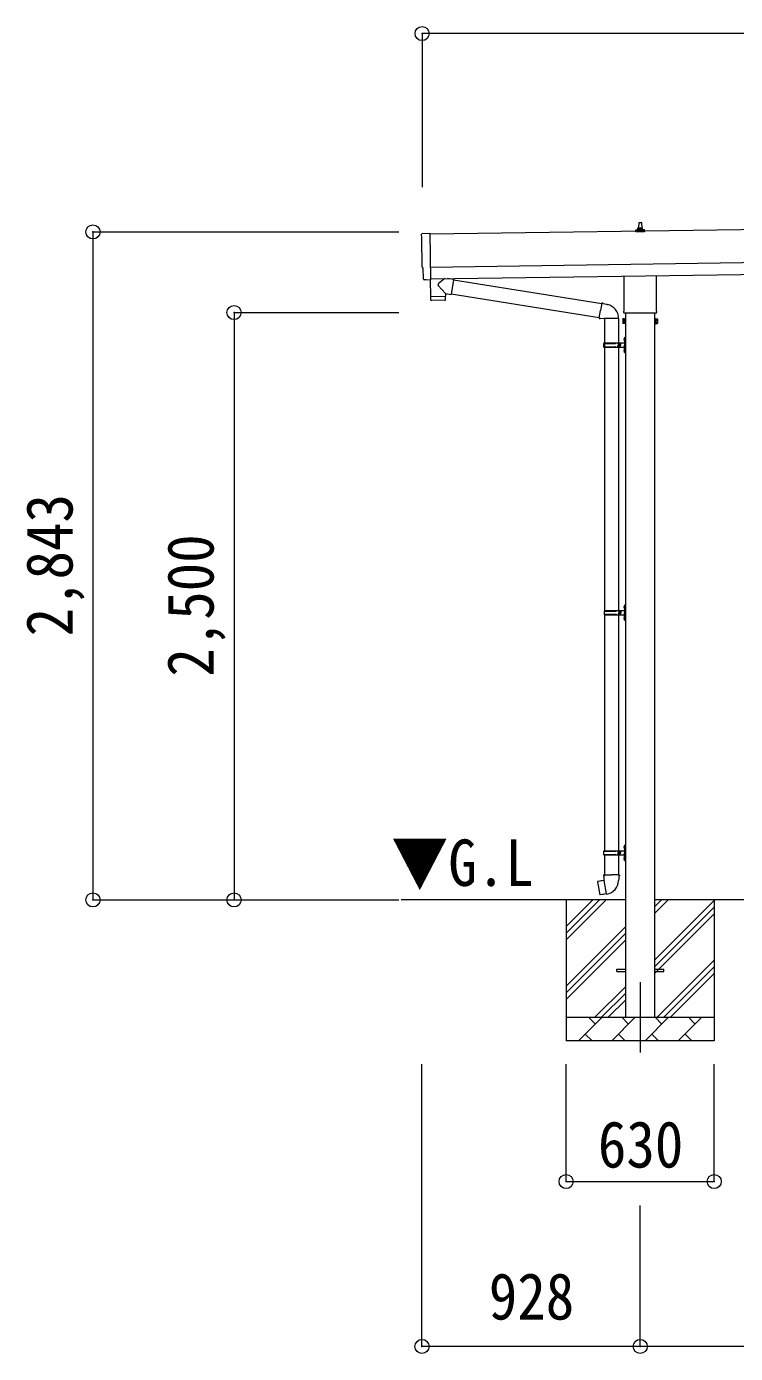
# Model space of a CAD drawing. Units: millimetres at full size, sheet at 1:60. Extents: x -16864 to 16864, y -11640 to 11640.
# Drawn here: x -865 to 2151, y -8642 to -2993 of the extents above; entities that cross this region are included whole.
import ezdxf
from ezdxf.enums import TextEntityAlignment as Align

# ---------------------------------------------------------------- set-up
doc = ezdxf.new("R2010")
doc.units = ezdxf.units.MM
doc.header["$LTSCALE"] = 60
doc.header["$PDMODE"] = 32
doc.header["$PDSIZE"] = 60
doc.linetypes.add('CHAIN1', pattern=[8, 5, -1, 1, -1])
for name, color, linetype, lineweight in [('0-1_Defpoints', 7, 'CHAIN1', 9), ('0-2_TEXT1', 4, 'Continuous', 9), ('0-3_SHAPE', 7, 'Continuous', 9), ('0-7_PARTS2', 7, 'Continuous', 9), ('0-8_TABLE1', 6, 'Continuous', 9), ('0-9_DIM1', 7, 'Continuous', 9)]:
    doc.layers.add(name, color=color, linetype=linetype, lineweight=lineweight)
doc.styles.add('ＭＳ ゴシック', font='')
doc.styles.get('ＭＳ ゴシック').set_extended_font_data('MS Gothic')

msp = doc.modelspace()

# ---------------------------------------------------------------- linework, layer by layer
at = {"layer": '0-1_Defpoints'}
msp.add_line((1745.59, -7060.72), (1745.59, -7409.72), dxfattribs=at)
at = {"layer": '0-2_TEXT1'}
for p, q in [((6385.66, -3798.03), (850.19, -3877.11)), ((1739.9, -3851.46), (1740.62, -3827.94)), ((1741.62, -3826.96), (1750.17, -3826.96)), ((1751.17, -3827.94), (1751.9, -3851.46)), ((1727.65, -3866.96), (1727.65, -3859.25)), ((1764.15, -3866.96), (1727.65, -3866.96)), ((1728.03, -3858.46), (1763.76, -3858.46)), ((1728.41, -3858.28), (1735.13, -3856.65)), ((1735.51, -3856.46), (1756.28, -3856.46)), ((1735.9, -3855.68), (1735.9, -3851.46)), ((1736.9, -3851.46), (1754.9, -3851.46)), ((1755.9, -3855.68), (1755.9, -3851.46)), ((1763.38, -3858.28), (1756.66, -3856.65)), ((1764.15, -3866.96), (1764.15, -3859.25)), ((852.19, -4017.09), (6387.66, -3938.01)), ((852.91, -4067.09), (6388.37, -3988.01)), ((1677.29, -4200.95), (1677.29, -4055.31)), ((1813.89, -4053.36), (1813.89, -4200.95)), ((833.33, -4071.14), (826.41, -4070.87)), ((1675.59, -4209.72), (1675.59, -4204.22)), ((1813.53, -4213.22), (1677.65, -4213.22)), ((1683.09, -4213.22), (1683.09, -7210.72)), ((1808.09, -7210.72), (1808.09, -4213.22)), ((1815.59, -4204.22), (1815.59, -4209.72)), ((1671.59, -4239.22), (1672.35, -4237.91)), ((1671.59, -4239.22), (1671.59, -4256.22)), ((1671.59, -4256.22), (1672.35, -4257.54)), ((1678.59, -4242.82), (1672.35, -4242.82)), ((1678.59, -4252.63), (1672.35, -4252.63)), ((1678.59, -4257.54), (1672.35, -4257.54)), ((1681.09, -4256.92), (1678.59, -4256.92)), ((1810.09, -4256.92), (1812.59, -4256.92)), ((1812.59, -4242.82), (1818.83, -4242.82)), ((1812.59, -4252.63), (1818.83, -4252.63)), ((1812.59, -4257.54), (1818.83, -4257.54)), ((1819.59, -4239.22), (1818.83, -4237.91)), ((1819.59, -4256.22), (1818.83, -4257.54)), ((1819.59, -4239.22), (1819.59, -4256.22)), ((1645.59, -7006.22), (1683.09, -7006.22)), ((1645.59, -7015.22), (1645.59, -7006.22)), ((1645.59, -7006.22), (1683.09, -7006.22)), ((1645.59, -7015.22), (1645.59, -7006.22)), ((1645.59, -7015.22), (1683.09, -7015.22)), ((1645.59, -7015.22), (1683.09, -7015.22)), ((1808.09, -7006.22), (1845.59, -7006.22)), ((1808.09, -7006.22), (1845.59, -7006.22)), ((1808.09, -7015.22), (1845.59, -7015.22)), ((1808.09, -7015.22), (1845.59, -7015.22)), ((1845.59, -7015.22), (1845.59, -7006.22)), ((1845.59, -7015.22), (1845.59, -7006.22))]:
    msp.add_line(p, q, dxfattribs=at)
for points in [[(818.57, -3874.12), (850.12, -3872.02), (852.94, -4069.85)], [(823.52, -4067.92), (822.85, -4020.9), (822.25, -4020.91)], [(834.07, -4070.85), (834.72, -4070.21), (852.96, -4070.86)], [(1678.59, -4257.54), (1678.59, -4237.91), (1672.35, -4237.91)], [(1678.59, -4256.92), (1678.59, -4238.52), (1681.09, -4238.52)], [(1812.59, -4256.92), (1812.59, -4238.52), (1810.09, -4238.52)], [(1812.59, -4257.54), (1812.59, -4237.91), (1818.83, -4237.91)]]:
    msp.add_lwpolyline(points, dxfattribs=at)
for points in [[(1681.09, -4258.22), (1681.09, -4237.22), (1683.09, -4237.22), (1683.09, -4258.22)], [(1810.09, -4258.22), (1810.09, -4237.22), (1808.09, -4237.22), (1808.09, -4258.22)]]:
    msp.add_lwpolyline(points, close=True, dxfattribs=at)
for centre, radius, start, end in [((1741.62, -3827.96), 1, 90, 178.60509), ((1750.17, -3827.96), 1, 1.39491, 90), ((1728.65, -3859.25), 1, 103.62699, 180), ((1734.9, -3855.68), 1, 283.62699, 0), ((1739.98, -3852.1), 4.13, 90, 171.17633), ((1736.9, -3852.46), 1, 90, 180), ((1749.23, -3851.46), 4.83, 133.60282, 180), ((1742.56, -3851.46), 4.83, 0, 46.39718), ((1751.81, -3852.1), 4.13, 8.82367, 90), ((1754.9, -3852.46), 1, 0, 90), ((1756.9, -3855.68), 1, 180, 256.37301), ((1763.15, -3859.25), 1, 0, 76.37301), ((1679.59, -4204.22), 4, 125.09963, 180), ((1679.59, -4209.72), 4, 180, 194.47751), ((1679.59, -4209.72), 4, 194.47751, 241.04498), ((1811.59, -4209.72), 4, 298.95502, 345.52249), ((1811.59, -4204.22), 4, 0, 54.90037), ((1811.59, -4209.72), 4, 345.52249, 0), ((1675.93, -4240.36), 4.34, 145.61575, 214.38425), ((1687.83, -4247.72), 16.24, 162.41205, 197.58795), ((1675.93, -4255.08), 4.34, 145.61575, 214.38425), ((1815.24, -4240.36), 4.34, 325.61575, 34.38425), ((1803.35, -4247.72), 16.24, 342.41205, 17.58795), ((1815.24, -4255.08), 4.34, 325.61575, 34.38425)]:
    msp.add_arc(centre, radius, start, end, dxfattribs=at)
for centre, major_axis, ratio, start_param, end_param in [((818.77, -3877.12), (-3, -0.04), 0.99863, 4.7647489, 6.2979817), ((-3945.59, -4015.61), (4762.89, 68.04), 0.99863, 6.2686928, 6.2979817), ((822.19, -4016.51), (-4.41, -0.06), 0.99863, 6.2686928, 7.8539816), ((826.53, -4067.87), (-2.15, -2.1), 0.9974, 5.5252311, 7.0411395), ((833.37, -4070.14), (-0.717, -0.7), 0.9974, 0.7579542, 1.5707963)]:
    msp.add_ellipse(centre, major_axis=major_axis, ratio=ratio, start_param=start_param, end_param=end_param, dxfattribs=at)
at = {"layer": '0-3_SHAPE'}
for p, q in [((1683.09, -6710.72), (729.14, -6710.72)), ((1430.59, -6710.72), (1430.59, -7310.72)), ((1430.59, -6824.21), (1544.07, -6710.72)), ((1430.59, -6852.49), (1572.36, -6710.72)), ((1430.59, -6880.77), (1600.64, -6710.72)), ((3683.09, -6710.72), (1808.09, -6710.72)), ((1808.09, -6739.55), (1836.91, -6710.72)), ((1808.09, -6767.83), (1865.2, -6710.72)), ((1808.09, -6965.82), (2060.59, -6713.32)), ((2060.59, -6710.72), (2060.59, -7310.72)), ((1808.09, -6994.11), (2060.59, -6741.61)), ((1808.09, -7022.39), (2060.59, -6769.89)), ((1430.59, -7078.76), (1683.09, -6826.26)), ((1430.59, -7107.05), (1683.09, -6854.55)), ((1430.59, -7135.33), (1683.09, -6882.83)), ((1817.75, -7210.72), (2060.59, -6967.88)), ((1846.03, -7210.72), (2060.59, -6996.16)), ((1874.31, -7210.72), (2060.59, -7024.45)), ((1553.19, -7210.72), (1683.09, -7080.82)), ((1581.47, -7210.72), (1683.09, -7109.11)), ((1609.76, -7210.72), (1683.09, -7137.39)), ((1430.59, -7210.72), (2060.59, -7210.72)), ((1483.46, -7310.72), (1583.46, -7210.72)), ((1554.9, -7239.28), (1526.35, -7210.72)), ((1624.88, -7310.72), (1724.88, -7210.72)), ((1696.32, -7239.28), (1667.77, -7210.72)), ((1766.3, -7310.72), (1866.3, -7210.72)), ((1837.75, -7239.28), (1809.19, -7210.72)), ((1907.72, -7310.72), (2007.72, -7210.72)), ((1979.17, -7239.28), (1950.61, -7210.72)), ((1512.01, -7282.17), (1540.56, -7310.72)), ((1653.43, -7282.17), (1681.98, -7310.72)), ((1794.85, -7282.17), (1823.41, -7310.72)), ((1936.27, -7282.17), (1964.83, -7310.72)), ((2060.59, -7310.72), (1430.59, -7310.72))]:
    msp.add_line(p, q, dxfattribs=at)
at = {"layer": '0-8_TABLE1'}
for p, q in [((817.59, -3023.08), (817.59, -3677.41)), ((12676.59, -3023.08), (817.59, -3023.08)), ((-582.41, -3867.43), (718.28, -3867.43)), ((-582.41, -3867.43), (-582.41, -6710.72)), ((17.59, -4210.72), (718.28, -4210.72)), ((17.59, -4210.72), (17.59, -6710.72)), ((-582.41, -6710.72), (718.28, -6710.72)), ((817.28, -8611.72), (817.28, -7409.72)), ((1430.59, -7909.72), (1430.59, -7409.72)), ((2060.59, -7909.72), (2060.59, -7409.72)), ((1430.59, -7909.72), (2060.59, -7909.72)), ((1745.59, -8611.72), (1745.59, -8011.72)), ((1745.59, -8611.72), (817.28, -8611.72)), ((3745.59, -8611.72), (1745.59, -8611.72))]:
    msp.add_line(p, q, dxfattribs=at)
for p in [(817.59, -3023.08), (-582.41, -3867.43), (17.59, -4210.72), (-582.41, -6710.72), (17.59, -6710.72), (1430.59, -7909.72), (2060.59, -7909.72), (817.28, -8611.72), (1745.59, -8611.72)]:
    msp.add_point(p, dxfattribs=at)
at = {"layer": '0-9_DIM1'}
for p, q in [((914.35, -4066.21), (886.7, -4088.72)), ((951.97, -4070.22), (926.13, -4066.04)), ((852.94, -4069.85), (852.96, -4070.86)), ((917.4, -4129.16), (886.53, -4096.05)), ((951.97, -4070.22), (941.81, -4133.1)), ((951.68, -4072.04), (1582.03, -4172.4)), ((853.59, -4143.08), (854, -4156.13)), ((914.59, -4158.22), (857.05, -4159.04)), ((858.08, -4142.02), (858.11, -4143.02)), ((913.07, -4141.24), (913.07, -4142.24)), ((917.4, -4129.16), (941.81, -4133.1)), ((917.4, -4129.16), (917.57, -4141.17)), ((942.1, -4131.28), (1571.61, -4231.5)), ((1582.35, -4170.59), (1576.82, -4201.95)), ((1582.35, -4170.59), (1583.49, -4168.61)), ((1583.49, -4168.61), (1587.05, -4169.23)), ((1587.05, -4169.23), (1587.47, -4171.58)), ((1601.98, -4174.4), (1603.67, -4176.03)), ((1603.67, -4176.03), (1605.78, -4176.48)), ((1571.28, -4233.32), (1576.82, -4201.95)), ((1571.28, -4233.32), (1571.68, -4235.57)), ((1571.28, -4233.32), (1576.44, -4234.14)), ((1571.68, -4235.57), (1575.24, -4236.2)), ((1575.24, -4236.2), (1576.44, -4234.14)), ((1576.44, -4234.14), (1591.04, -4236.45)), ((1591.04, -4236.45), (1593.25, -4235.47)), ((1653.54, -4235.86), (1592.36, -4235.86)), ((1593.09, -4235.86), (1593.09, -4339.86)), ((1653.09, -4235.86), (1653.09, -4339.86)), ((1590.09, -4341.86), (1640.42, -4341.86)), ((1591.09, -4339.86), (1677.09, -4339.86)), ((1591.09, -4339.86), (1591.09, -4341.86)), ((1593.09, -4339.64), (1593.09, -5479.22)), ((1650.09, -4339.86), (1650.09, -4344.36)), ((1650.09, -4344.36), (1652.09, -4344.36)), ((1652.09, -4344.36), (1652.09, -4348.86)), ((1652.09, -4353.36), (1652.09, -4348.86)), ((1653.09, -4339.64), (1653.09, -5479.22)), ((1658.09, -4339.86), (1658.09, -4348.86)), ((1658.09, -4344.36), (1661.09, -4344.36)), ((1658.09, -4357.86), (1658.09, -4348.86)), ((1661.09, -4344.36), (1661.09, -4348.86)), ((1661.09, -4353.36), (1661.09, -4348.86)), ((1676.79, -4322.71), (1678.83, -4323.71)), ((1678.06, -4320.71), (1678.69, -4320.71)), ((1678.06, -4320.71), (1678.06, -4329.01)), ((1678.06, -4329.01), (1678.69, -4329.01)), ((1678.69, -4320.71), (1678.69, -4329.01)), ((1678.69, -4320.71), (1679.09, -4321.11)), ((1678.69, -4329.01), (1679.09, -4328.61)), ((1678.83, -4323.71), (1679.44, -4324.86)), ((1679.09, -4316.86), (1682.09, -4315.36)), ((1679.09, -4316.86), (1679.09, -4348.86)), ((1679.09, -4321.11), (1679.09, -4328.61)), ((1679.09, -4380.86), (1679.09, -4348.86)), ((1682.09, -4315.36), (1682.09, -4348.86)), ((1682.09, -4315.36), (1683.09, -4315.36)), ((1682.09, -4382.36), (1682.09, -4348.86)), ((1683.09, -4315.36), (1683.09, -4348.86)), ((1683.09, -4382.36), (1683.09, -4348.86)), ((1590.09, -4355.86), (1640.42, -4355.86)), ((1591.09, -4357.86), (1591.09, -4355.86)), ((1591.09, -4357.86), (1677.09, -4357.86)), ((1650.09, -4357.86), (1650.09, -4353.36)), ((1650.09, -4353.36), (1652.09, -4353.36)), ((1658.09, -4353.36), (1661.09, -4353.36)), ((1676.79, -4370.71), (1678.83, -4371.71)), ((1678.06, -4368.71), (1678.69, -4368.71)), ((1678.06, -4368.71), (1678.06, -4377.01)), ((1678.06, -4377.01), (1678.69, -4377.01)), ((1678.69, -4368.71), (1678.69, -4377.01)), ((1678.69, -4368.71), (1679.09, -4369.11)), ((1678.69, -4377.01), (1679.09, -4376.61)), ((1678.83, -4371.71), (1679.44, -4372.86)), ((1679.09, -4369.11), (1679.09, -4376.61)), ((1679.09, -4380.86), (1682.09, -4382.36)), ((1682.09, -4382.36), (1683.09, -4382.36)), ((1676.79, -5462.08), (1678.83, -5463.07)), ((1678.06, -5460.07), (1678.69, -5460.07)), ((1678.06, -5460.07), (1678.06, -5468.37)), ((1678.06, -5468.37), (1678.69, -5468.37)), ((1678.69, -5460.07), (1678.69, -5468.37)), ((1678.69, -5460.07), (1679.09, -5460.47)), ((1678.69, -5468.37), (1679.09, -5467.97)), ((1678.83, -5463.07), (1679.44, -5464.22)), ((1679.09, -5456.22), (1682.09, -5454.72)), ((1679.09, -5456.22), (1679.09, -5488.22)), ((1679.09, -5460.47), (1679.09, -5467.97)), ((1682.09, -5454.72), (1682.09, -5488.22)), ((1682.09, -5454.72), (1683.09, -5454.72)), ((1683.09, -5454.72), (1683.09, -5488.22)), ((1592.59, -5481.22), (1642.92, -5481.22)), ((1592.59, -5495.22), (1642.92, -5495.22)), ((1593.09, -5497.22), (1593.09, -6501.72)), ((1593.59, -5479.22), (1593.59, -5481.22)), ((1593.59, -5479.22), (1677.09, -5479.22)), ((1593.59, -5497.22), (1593.59, -5495.22)), ((1593.59, -5497.22), (1677.09, -5497.22)), ((1652.59, -5479.22), (1652.59, -5483.72)), ((1652.59, -5483.72), (1654.59, -5483.72)), ((1652.59, -5497.22), (1652.59, -5492.72)), ((1652.59, -5492.72), (1654.59, -5492.72)), ((1653.09, -5497.22), (1653.09, -6501.72)), ((1654.59, -5483.72), (1654.59, -5488.22)), ((1654.59, -5492.72), (1654.59, -5488.22)), ((1660.59, -5479.22), (1660.59, -5488.22)), ((1660.59, -5483.72), (1663.59, -5483.72)), ((1660.59, -5497.22), (1660.59, -5488.22)), ((1660.59, -5492.72), (1663.59, -5492.72)), ((1663.59, -5483.72), (1663.59, -5488.22)), ((1663.59, -5492.72), (1663.59, -5488.22)), ((1676.79, -5510.08), (1678.83, -5511.07)), ((1678.06, -5508.07), (1678.69, -5508.07)), ((1678.06, -5508.07), (1678.06, -5516.37)), ((1678.06, -5516.37), (1678.69, -5516.37)), ((1678.69, -5508.07), (1678.69, -5516.37)), ((1678.69, -5508.07), (1679.09, -5508.47)), ((1678.69, -5516.37), (1679.09, -5515.97)), ((1678.83, -5511.07), (1679.44, -5512.22)), ((1679.09, -5520.22), (1679.09, -5488.22)), ((1679.09, -5508.47), (1679.09, -5515.97)), ((1679.09, -5520.22), (1682.09, -5521.72)), ((1682.09, -5521.72), (1682.09, -5488.22)), ((1682.09, -5521.72), (1683.09, -5521.72)), ((1683.09, -5521.72), (1683.09, -5488.22)), ((1676.79, -6484.58), (1678.83, -6485.57)), ((1678.06, -6482.57), (1678.69, -6482.57)), ((1678.06, -6482.57), (1678.06, -6490.87)), ((1678.06, -6490.87), (1678.69, -6490.87)), ((1678.69, -6482.57), (1678.69, -6490.87)), ((1678.69, -6482.57), (1679.09, -6482.97)), ((1678.69, -6490.87), (1679.09, -6490.47)), ((1678.83, -6485.57), (1679.44, -6486.72)), ((1679.09, -6478.72), (1682.09, -6477.22)), ((1679.09, -6478.72), (1679.09, -6510.72)), ((1679.09, -6482.97), (1679.09, -6490.47)), ((1682.09, -6477.22), (1682.09, -6510.72)), ((1682.09, -6477.22), (1683.09, -6477.22)), ((1683.09, -6477.22), (1683.09, -6510.72)), ((1590.09, -6503.72), (1640.42, -6503.72)), ((1590.09, -6517.72), (1640.42, -6517.72)), ((1591.09, -6501.72), (1677.09, -6501.72)), ((1591.09, -6501.72), (1591.09, -6503.72)), ((1591.09, -6519.72), (1591.09, -6517.72)), ((1591.09, -6519.72), (1677.09, -6519.72)), ((1593.09, -6519.72), (1593.09, -6604.65)), ((1650.09, -6501.72), (1650.09, -6506.22)), ((1650.09, -6506.22), (1652.09, -6506.22)), ((1650.09, -6519.72), (1650.09, -6515.22)), ((1650.09, -6515.22), (1652.09, -6515.22)), ((1652.09, -6506.22), (1652.09, -6510.72)), ((1652.09, -6515.22), (1652.09, -6510.72)), ((1653.09, -6519.72), (1653.09, -6604.65)), ((1658.09, -6501.72), (1658.09, -6510.72)), ((1658.09, -6506.22), (1661.09, -6506.22)), ((1658.09, -6519.72), (1658.09, -6510.72)), ((1658.09, -6515.22), (1661.09, -6515.22)), ((1661.09, -6506.22), (1661.09, -6510.72)), ((1661.09, -6515.22), (1661.09, -6510.72)), ((1676.79, -6532.58), (1678.83, -6533.57)), ((1678.06, -6530.57), (1678.69, -6530.57)), ((1678.06, -6530.57), (1678.06, -6538.87)), ((1678.06, -6538.87), (1678.69, -6538.87)), ((1678.69, -6530.57), (1678.69, -6538.87)), ((1678.69, -6530.57), (1679.09, -6530.97)), ((1678.69, -6538.87), (1679.09, -6538.47)), ((1678.83, -6533.57), (1679.44, -6534.72)), ((1679.09, -6542.72), (1679.09, -6510.72)), ((1679.09, -6530.97), (1679.09, -6538.47)), ((1679.09, -6542.72), (1682.09, -6544.22)), ((1682.09, -6544.22), (1682.09, -6510.72)), ((1682.09, -6544.22), (1683.09, -6544.22)), ((1683.09, -6544.22), (1683.09, -6510.72)), ((1591.24, -6604.65), (1589.09, -6605.43)), ((1589.09, -6605.43), (1589.09, -6609.05)), ((1591.24, -6604.65), (1623.09, -6604.65)), ((1591.24, -6604.65), (1591.33, -6609.87)), ((1654.94, -6604.65), (1623.09, -6604.65)), ((1654.94, -6604.65), (1657.09, -6605.43)), ((1657.09, -6605.43), (1657.09, -6609.05)), ((1564.63, -6633.1), (1563.82, -6634.27)), ((1563.82, -6634.27), (1573.44, -6688.83)), ((1592.5, -6627.85), (1564.63, -6633.1)), ((1577.37, -6630.5), (1577.16, -6630.74)), ((1589.09, -6609.05), (1591.33, -6609.87)), ((1591.33, -6609.87), (1591.59, -6624.65)), ((1591.59, -6624.65), (1592.94, -6626.65)), ((1602.85, -6685.15), (1592.72, -6627.67)), ((1592.74, -6626.85), (1592.74, -6627.56)), ((1592.94, -6626.65), (1592.91, -6626.66)), ((1653.28, -6626.59), (1653.2, -6628.75)), ((1654.59, -6624.65), (1653.28, -6626.59)), ((1657.09, -6609.05), (1654.85, -6609.87)), ((1587.46, -6687.74), (1587.18, -6687.59)), ((1603.16, -6685.91), (1602.91, -6685.25))]:
    msp.add_line(p, q, dxfattribs=at)
for points in [[(852.56, -4070.84), (853.58, -4142.09), (917.57, -4141.17)], [(917.54, -4155.23), (917.58, -4142.17), (853.59, -4143.08)], [(1582.35, -4170.59), (1587.47, -4171.58), (1601.98, -4174.4)], [(1676.79, -4327.01), (1678.83, -4326.01), (1679.44, -4324.86)], [(1676.79, -4375.01), (1678.83, -4374.01), (1679.44, -4372.86)], [(1676.79, -5466.37), (1678.83, -5465.37), (1679.44, -5464.22)], [(1676.79, -5514.37), (1678.83, -5513.37), (1679.44, -5512.22)], [(1676.79, -6488.87), (1678.83, -6487.87), (1679.44, -6486.72)], [(1676.79, -6536.87), (1678.83, -6535.87), (1679.44, -6534.72)], [(1654.94, -6604.65), (1654.85, -6609.87), (1654.59, -6624.65)], [(1579.62, -6630.28), (1579.34, -6630.13), (1577.37, -6630.5)], [(1602.58, -6685.05), (1574.6, -6689.65), (1573.44, -6688.83)], [(1589.65, -6687.18), (1589.44, -6687.42), (1587.46, -6687.74)]]:
    msp.add_lwpolyline(points, dxfattribs=at)
for centre, radius, start, end in [((890.01, -4092.47), 5, 131.47396, 225.79244), ((857, -4156.04), 3, 181.81845, 270.86677), ((914.54, -4155.22), 3, 270.81845, 359.81845), ((1593.25, -4235.47), 60.3, 359.62495, 78), ((1638.84, -4348.86), 49.25, 171.82876, 180.00002), ((1638.84, -4348.86), 49.25, 180.00002, 188.17127), ((1640.42, -4339.86), 2, 270, 359.99998), ((1682.39, -4324.86), 6, 136.21765, 223.78235), ((1677.09, -4337.86), 2, 270, 359.99998), ((1640.42, -4357.86), 2, 0.00005, 90.00004), ((1682.39, -4372.86), 6, 136.21765, 223.78235), ((1677.09, -4359.86), 2, 0.00005, 90.00004), ((1682.39, -5464.22), 6, 136.21765, 223.78235), ((1677.09, -5477.22), 2, 270, 359.99998), ((1641.34, -5488.22), 49.25, 171.82876, 180.00002), ((1641.34, -5488.22), 49.25, 180.00002, 188.17127), ((1642.92, -5479.22), 2, 270, 359.99998), ((1642.92, -5497.22), 2, 0.00005, 90.00004), ((1682.39, -5512.22), 6, 136.21765, 223.78235), ((1677.09, -5499.22), 2, 0.00005, 90.00004), ((1682.39, -6486.72), 6, 136.21765, 223.78235), ((1638.84, -6510.72), 49.25, 171.82876, 180.00002), ((1638.84, -6510.72), 49.25, 180.00002, 188.17127), ((1640.42, -6501.72), 2, 270, 359.99998), ((1640.42, -6519.72), 2, 0.00005, 90.00004), ((1682.39, -6534.72), 6, 136.21765, 223.78235), ((1677.09, -6499.72), 2, 270, 359.99998), ((1677.09, -6521.72), 2, 0.00005, 90.00004), ((1592.44, -6627.56), 0.3, 280.66842, 0), ((1592.94, -6626.85), 0.2, 100, 180), ((1592.94, -6626.65), 60.3, 279.96938, 358), ((1602.63, -6685.35), 0.3, 20, 99.33158), ((1603.34, -6685.84), 0.2, 200, 279.96938)]:
    msp.add_arc(centre, radius, start, end, dxfattribs=at)

# ---------------------------------------------------------------- texts
at = {"layer": '0-7_PARTS2', "style": 'ＭＳ ゴシック', "width": 0.9}
msp.add_text('▼G.L', height=197.9, dxfattribs=at).set_placement((686.42, -6711.01), align=Align.BOTTOM_LEFT)
at = {"layer": '0-8_TABLE1', "color": 7, "style": 'ＭＳ ゴシック', "width": 0.9}
for s, p in [('2,843', (-609.91, -5589.08)), ('2,500', (-9.91, -5760.72))]:
    msp.add_text(s, height=197.9, rotation=90, dxfattribs=at).set_placement(p, align=Align.BOTTOM_LEFT)
for s, p in [('630', (1565.59, -7909.72)), ('928', (1101.44, -8556.72))]:
    msp.add_text(s, height=197.9, dxfattribs=at).set_placement(p, align=Align.BOTTOM_LEFT)

doc.saveas('drawing.dxf')
